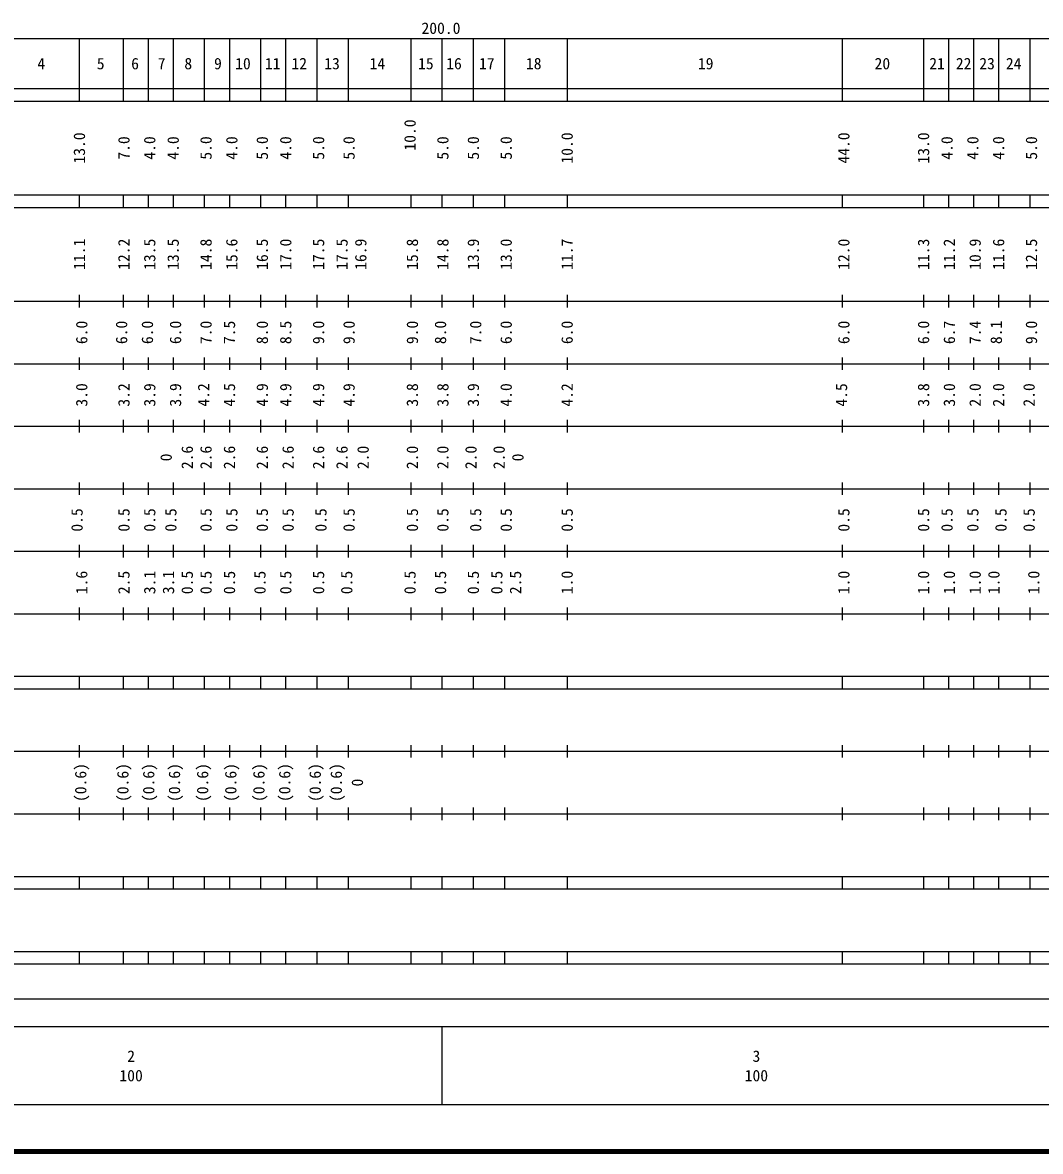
# Model space of a CAD drawing. Units: millimetres on the paper. Extents: x 40 to 680, y 20 to 380.
# Drawn here: x 200.9 to 363.7, y 20 to 200.6 of the extents above; entities that cross this region are included whole.
import ezdxf
from ezdxf.enums import TextEntityAlignment as Align

# ---------------------------------------------------------------- set-up
doc = ezdxf.new("R2010")
doc.units = ezdxf.units.MM
doc.layers.add('M-TTL', color=2, linetype='Continuous', lineweight=140)
doc.layers.add('M-TTL-BAND', color=7, linetype='Continuous', lineweight=25)
doc.styles.add('ＭＳ ゴシック', font='')
doc.styles.get('ＭＳ ゴシック').set_extended_font_data('MS Gothic')

msp = doc.modelspace()

# ---------------------------------------------------------------- linework, layer by layer
at = {"layer": 'M-TTL'}
msp.add_line((40, 20), (680, 20), dxfattribs=at)
at = {"layer": 'M-TTL-BAND'}
for p, q in [((68, 198), (579, 198)), ((210, 198), (210, 188)), ((217, 198), (217, 188)), ((221, 198), (221, 188)), ((225, 198), (225, 188)), ((230, 198), (230, 188)), ((234, 198), (234, 188)), ((239, 198), (239, 188)), ((243, 198), (243, 188)), ((248, 198), (248, 188)), ((253, 198), (253, 188)), ((263, 198), (263, 188)), ((268, 198), (268, 188)), ((273, 198), (273, 188)), ((278, 198), (278, 188)), ((288, 198), (288, 188)), ((332, 198), (332, 188)), ((345, 198), (345, 188)), ((349, 198), (349, 188)), ((353, 198), (353, 188)), ((357, 198), (357, 188)), ((362, 198), (362, 188)), ((40, 190), (579, 190)), ((40, 188), (579, 188)), ((40, 173), (579, 173)), ((210, 173), (210, 171)), ((217, 173), (217, 171)), ((221, 173), (221, 171)), ((225, 173), (225, 171)), ((230, 173), (230, 171)), ((234, 173), (234, 171)), ((239, 173), (239, 171)), ((243, 173), (243, 171)), ((248, 173), (248, 171)), ((253, 173), (253, 171)), ((263, 173), (263, 171)), ((268, 173), (268, 171)), ((273, 173), (273, 171)), ((278, 173), (278, 171)), ((288, 173), (288, 171)), ((332, 173), (332, 171)), ((345, 173), (345, 171)), ((349, 173), (349, 171)), ((353, 173), (353, 171)), ((357, 173), (357, 171)), ((362, 173), (362, 171)), ((40, 171), (579, 171)), ((40, 156), (579, 156)), ((210, 157), (210, 155)), ((217, 157), (217, 155)), ((221, 157), (221, 155)), ((225, 157), (225, 155)), ((230, 157), (230, 155)), ((234, 157), (234, 155)), ((239, 157), (239, 155)), ((243, 157), (243, 155)), ((248, 157), (248, 155)), ((253, 157), (253, 155)), ((263, 157), (263, 155)), ((268, 157), (268, 155)), ((273, 157), (273, 155)), ((278, 157), (278, 155)), ((288, 157), (288, 155)), ((332, 157), (332, 155)), ((345, 157), (345, 155)), ((349, 157), (349, 155)), ((353, 157), (353, 155)), ((357, 157), (357, 155)), ((362, 157), (362, 155)), ((210, 147), (210, 145)), ((217, 147), (217, 145)), ((221, 147), (221, 145)), ((225, 147), (225, 145)), ((230, 147), (230, 145)), ((234, 147), (234, 145)), ((239, 147), (239, 145)), ((243, 147), (243, 145)), ((248, 147), (248, 145)), ((253, 147), (253, 145)), ((263, 147), (263, 145)), ((268, 147), (268, 145)), ((273, 147), (273, 145)), ((278, 147), (278, 145)), ((288, 147), (288, 145)), ((332, 147), (332, 145)), ((345, 147), (345, 145)), ((349, 147), (349, 145)), ((353, 147), (353, 145)), ((357, 147), (357, 145)), ((362, 147), (362, 145)), ((46, 146), (579, 146)), ((52, 136), (579, 136)), ((210, 137), (210, 135)), ((217, 137), (217, 135)), ((221, 137), (221, 135)), ((225, 137), (225, 135)), ((230, 137), (230, 135)), ((234, 137), (234, 135)), ((239, 137), (239, 135)), ((243, 137), (243, 135)), ((248, 137), (248, 135)), ((253, 137), (253, 135)), ((263, 137), (263, 135)), ((268, 137), (268, 135)), ((273, 137), (273, 135)), ((278, 137), (278, 135)), ((288, 137), (288, 135)), ((332, 137), (332, 135)), ((345, 137), (345, 135)), ((349, 137), (349, 135)), ((353, 137), (353, 135)), ((357, 137), (357, 135)), ((362, 137), (362, 135)), ((210, 127), (210, 125)), ((217, 127), (217, 125)), ((221, 127), (221, 125)), ((225, 127), (225, 125)), ((230, 127), (230, 125)), ((234, 127), (234, 125)), ((239, 127), (239, 125)), ((243, 127), (243, 125)), ((248, 127), (248, 125)), ((253, 127), (253, 125)), ((263, 127), (263, 125)), ((268, 127), (268, 125)), ((273, 127), (273, 125)), ((278, 127), (278, 125)), ((288, 127), (288, 125)), ((332, 127), (332, 125)), ((345, 127), (345, 125)), ((349, 127), (349, 125)), ((353, 127), (353, 125)), ((357, 127), (357, 125)), ((362, 127), (362, 125)), ((46, 126), (579, 126)), ((52, 116), (579, 116)), ((210, 117), (210, 115)), ((217, 117), (217, 115)), ((221, 117), (221, 115)), ((225, 117), (225, 115)), ((230, 117), (230, 115)), ((234, 117), (234, 115)), ((239, 117), (239, 115)), ((243, 117), (243, 115)), ((248, 117), (248, 115)), ((253, 117), (253, 115)), ((263, 117), (263, 115)), ((268, 117), (268, 115)), ((273, 117), (273, 115)), ((278, 117), (278, 115)), ((288, 117), (288, 115)), ((332, 117), (332, 115)), ((345, 117), (345, 115)), ((349, 117), (349, 115)), ((353, 117), (353, 115)), ((357, 117), (357, 115)), ((362, 117), (362, 115)), ((210, 107), (210, 105)), ((217, 107), (217, 105)), ((221, 107), (221, 105)), ((225, 107), (225, 105)), ((230, 107), (230, 105)), ((234, 107), (234, 105)), ((239, 107), (239, 105)), ((243, 107), (243, 105)), ((248, 107), (248, 105)), ((253, 107), (253, 105)), ((263, 107), (263, 105)), ((268, 107), (268, 105)), ((273, 107), (273, 105)), ((278, 107), (278, 105)), ((288, 107), (288, 105)), ((332, 107), (332, 105)), ((345, 107), (345, 105)), ((349, 107), (349, 105)), ((353, 107), (353, 105)), ((357, 107), (357, 105)), ((362, 107), (362, 105)), ((46, 106), (579, 106)), ((40, 96), (579, 96)), ((210, 96), (210, 94)), ((217, 96), (217, 94)), ((221, 96), (221, 94)), ((225, 96), (225, 94)), ((230, 96), (230, 94)), ((234, 96), (234, 94)), ((239, 96), (239, 94)), ((243, 96), (243, 94)), ((248, 96), (248, 94)), ((253, 96), (253, 94)), ((263, 96), (263, 94)), ((268, 96), (268, 94)), ((273, 96), (273, 94)), ((278, 96), (278, 94)), ((288, 96), (288, 94)), ((332, 96), (332, 94)), ((345, 96), (345, 94)), ((349, 96), (349, 94)), ((353, 96), (353, 94)), ((357, 96), (357, 94)), ((362, 96), (362, 94)), ((40, 94), (579, 94)), ((210, 85), (210, 83)), ((217, 85), (217, 83)), ((221, 85), (221, 83)), ((225, 85), (225, 83)), ((230, 85), (230, 83)), ((234, 85), (234, 83)), ((239, 85), (239, 83)), ((243, 85), (243, 83)), ((248, 85), (248, 83)), ((253, 85), (253, 83)), ((263, 85), (263, 83)), ((268, 85), (268, 83)), ((273, 85), (273, 83)), ((278, 85), (278, 83)), ((288, 85), (288, 83)), ((332, 85), (332, 83)), ((345, 85), (345, 83)), ((349, 85), (349, 83)), ((353, 85), (353, 83)), ((357, 85), (357, 83)), ((362, 85), (362, 83)), ((49, 84), (579, 84)), ((210, 75), (210, 73)), ((217, 75), (217, 73)), ((221, 75), (221, 73)), ((225, 75), (225, 73)), ((230, 75), (230, 73)), ((234, 75), (234, 73)), ((239, 75), (239, 73)), ((243, 75), (243, 73)), ((248, 75), (248, 73)), ((253, 75), (253, 73)), ((263, 75), (263, 73)), ((268, 75), (268, 73)), ((273, 75), (273, 73)), ((278, 75), (278, 73)), ((288, 75), (288, 73)), ((332, 75), (332, 73)), ((345, 75), (345, 73)), ((349, 75), (349, 73)), ((353, 75), (353, 73)), ((357, 75), (357, 73)), ((362, 75), (362, 73)), ((40, 74), (579, 74)), ((40, 64), (579, 64)), ((210, 64), (210, 62)), ((217, 64), (217, 62)), ((221, 64), (221, 62)), ((225, 64), (225, 62)), ((230, 64), (230, 62)), ((234, 64), (234, 62)), ((239, 64), (239, 62)), ((243, 64), (243, 62)), ((248, 64), (248, 62)), ((253, 64), (253, 62)), ((263, 64), (263, 62)), ((268, 64), (268, 62)), ((273, 64), (273, 62)), ((278, 64), (278, 62)), ((288, 64), (288, 62)), ((332, 64), (332, 62)), ((345, 64), (345, 62)), ((349, 64), (349, 62)), ((353, 64), (353, 62)), ((357, 64), (357, 62)), ((362, 64), (362, 62)), ((40, 62), (579, 62)), ((40, 52), (579, 52)), ((210, 52), (210, 50)), ((217, 52), (217, 50)), ((221, 52), (221, 50)), ((225, 52), (225, 50)), ((230, 52), (230, 50)), ((234, 52), (234, 50)), ((239, 52), (239, 50)), ((243, 52), (243, 50)), ((248, 52), (248, 50)), ((253, 52), (253, 50)), ((263, 52), (263, 50)), ((268, 52), (268, 50)), ((273, 52), (273, 50)), ((278, 52), (278, 50)), ((288, 52), (288, 50)), ((332, 52), (332, 50)), ((345, 52), (345, 50)), ((349, 52), (349, 50)), ((353, 52), (353, 50)), ((357, 52), (357, 50)), ((362, 52), (362, 50)), ((40, 50), (579, 50)), ((70.805, 44.406), (565.903, 44.406)), ((40, 40), (579, 40)), ((268, 40), (268, 27.5)), ((68, 27.5), (579, 27.5))]:
    msp.add_line(p, q, dxfattribs=at)

# ---------------------------------------------------------------- texts
at = {"layer": 'M-TTL-BAND', "style": 'ＭＳ ゴシック'}
msp.add_text('200.0', height=1.833, dxfattribs=at).set_placement((267.844, 198.195), align=Align.BOTTOM_CENTER)
for s, p in [('4', (203.925, 194)), ('5', (213.425, 194)), ('6', (218.926, 194)), ('7', (223.176, 194)), ('8', (227.426, 194)), ('9', (232.176, 194)), ('10', (236.176, 194)), ('11', (240.926, 194)), ('12', (245.176, 194)), ('13', (250.427, 194)), ('14', (257.677, 194)), ('15', (265.427, 194)), ('16', (269.927, 194)), ('17', (275.178, 194)), ('18', (282.678, 194)), ('19', (310.179, 194)), ('20', (338.43, 194)), ('21', (347.18, 194)), ('22', (351.43, 194)), ('23', (355.18, 194)), ('24', (359.431, 194)), ('2', (218.288, 35.238)), ('3', (318.288, 35.238)), ('100', (218.288, 32.131)), ('100', (318.288, 32.131))]:
    msp.add_text(s, height=1.833, dxfattribs=at).set_placement(p, align=Align.MIDDLE_CENTER)
for s, p in [('10.0', (262.88, 182.575)), ('13.0', (210.003, 180.5)), ('10.0', (288.006, 180.5)), ('44.0', (332.258, 180.5)), ('13.0', (345.008, 180.5)), ('7.0', (217.129, 180.5)), ('4.0', (221.254, 180.5)), ('4.0', (225.004, 180.5)), ('5.0', (230.254, 180.5)), ('4.0', (234.379, 180.5)), ('5.0', (239.254, 180.5)), ('4.0', (243.005, 180.5)), ('5.0', (248.255, 180.5)), ('5.0', (253.13, 180.5)), ('5.0', (268.13, 180.5)), ('5.0', (273.006, 180.5)), ('5.0', (278.256, 180.5)), ('4.0', (348.758, 180.5)), ('4.0', (352.884, 180.5)), ('4.0', (357.009, 180.5)), ('5.0', (362.259, 180.5)), ('11.1', (210.003, 163.5)), ('12.2', (217.129, 163.5)), ('13.5', (221.254, 163.5)), ('13.5', (225.004, 163.5)), ('14.8', (230.254, 163.5)), ('15.6', (234.379, 163.5)), ('16.5', (239.254, 163.5)), ('17.0', (243.005, 163.5)), ('17.5', (248.255, 163.5)), ('17.5', (252.005, 163.5)), ('16.9', (255.005, 163.5)), ('15.8', (263.255, 163.5)), ('14.8', (268.13, 163.5)), ('13.9', (273.006, 163.5)), ('13.0', (278.256, 163.5)), ('11.7', (288.006, 163.5)), ('12.0', (332.258, 163.5)), ('11.3', (345.008, 163.5)), ('11.2', (349.133, 163.5)), ('10.9', (353.259, 163.5)), ('11.6', (357.009, 163.5)), ('12.5', (362.259, 163.5)), ('6.0', (210.378, 151)), ('6.0', (216.754, 151)), ('6.0', (220.879, 151)), ('6.0', (225.379, 151)), ('7.0', (230.254, 151)), ('7.5', (234.004, 151)), ('8.0', (239.254, 151)), ('8.5', (243.005, 151)), ('9.0', (248.255, 151)), ('9.0', (253.13, 151)), ('9.0', (263.255, 151)), ('8.0', (267.755, 151)), ('7.0', (273.381, 151)), ('6.0', (278.256, 151)), ('6.0', (288.006, 151)), ('6.0', (332.258, 151)), ('6.0', (345.008, 151)), ('6.7', (349.133, 151)), ('7.4', (353.259, 151)), ('8.1', (356.634, 151)), ('9.0', (362.259, 151)), ('3.0', (210.378, 141)), ('3.2', (217.129, 141)), ('3.9', (221.254, 141)), ('3.9', (225.379, 141)), ('4.2', (229.879, 141)), ('4.5', (234.004, 141)), ('4.9', (239.254, 141)), ('4.9', (243.005, 141)), ('4.9', (248.255, 141)), ('4.9', (253.13, 141)), ('3.8', (263.255, 141)), ('3.8', (268.13, 141)), ('3.9', (273.006, 141)), ('4.0', (278.256, 141)), ('4.2', (288.006, 141)), ('4.5', (331.883, 141)), ('3.8', (345.008, 141)), ('3.0', (349.133, 141)), ('2.0', (353.259, 141)), ('2.0', (357.009, 141)), ('2.0', (361.884, 141)), ('2.6', (227.254, 131)), ('2.6', (230.254, 131)), ('2.6', (234.004, 131)), ('2.6', (239.254, 131)), ('2.6', (243.38, 131)), ('2.6', (248.255, 131)), ('2.6', (252.005, 131)), ('2.0', (255.38, 131)), ('2.0', (263.255, 131)), ('2.0', (268.13, 131)), ('2.0', (272.631, 131)), ('2.0', (277.131, 131)), ('0', (223.879, 131)), ('0', (280.131, 131)), ('0.5', (209.628, 121)), ('0.5', (217.129, 121)), ('0.5', (221.254, 121)), ('0.5', (224.629, 121)), ('0.5', (230.254, 121)), ('0.5', (234.379, 121)), ('0.5', (239.254, 121)), ('0.5', (243.38, 121)), ('0.5', (248.63, 121)), ('0.5', (253.13, 121)), ('0.5', (263.255, 121)), ('0.5', (268.13, 121)), ('0.5', (273.381, 121)), ('0.5', (278.256, 121)), ('0.5', (288.006, 121)), ('0.5', (332.258, 121)), ('0.5', (345.008, 121)), ('0.5', (348.758, 121)), ('0.5', (352.884, 121)), ('0.5', (357.384, 121)), ('0.5', (361.884, 121)), ('1.6', (210.378, 111)), ('2.5', (217.129, 111)), ('3.1', (221.254, 111)), ('3.1', (224.254, 111)), ('0.5', (227.254, 111)), ('0.5', (230.254, 111)), ('0.5', (234.004, 111)), ('0.5', (238.879, 111)), ('0.5', (243.005, 111)), ('0.5', (248.255, 111)), ('0.5', (252.755, 111)), ('0.5', (262.88, 111)), ('0.5', (267.755, 111)), ('0.5', (273.006, 111)), ('0.5', (276.756, 111)), ('2.5', (279.756, 111)), ('1.0', (288.006, 111)), ('1.0', (332.258, 111)), ('1.0', (345.008, 111)), ('1.0', (349.133, 111)), ('1.0', (353.259, 111)), ('1.0', (356.259, 111)), ('1.0', (362.634, 111)), ('(0.6)', (210.212, 79)), ('(0.6)', (216.962, 79)), ('(0.6)', (221.087, 79)), ('(0.6)', (225.212, 79)), ('(0.6)', (229.712, 79)), ('(0.6)', (234.213, 79)), ('(0.6)', (238.713, 79)), ('(0.6)', (242.838, 79)), ('(0.6)', (247.713, 79)), ('(0.6)', (251.088, 79)), ('0', (254.463, 79))]:
    msp.add_text(s, height=1.833, rotation=90, dxfattribs=at).set_placement(p, align=Align.MIDDLE_CENTER)

doc.saveas('drawing.dxf')
